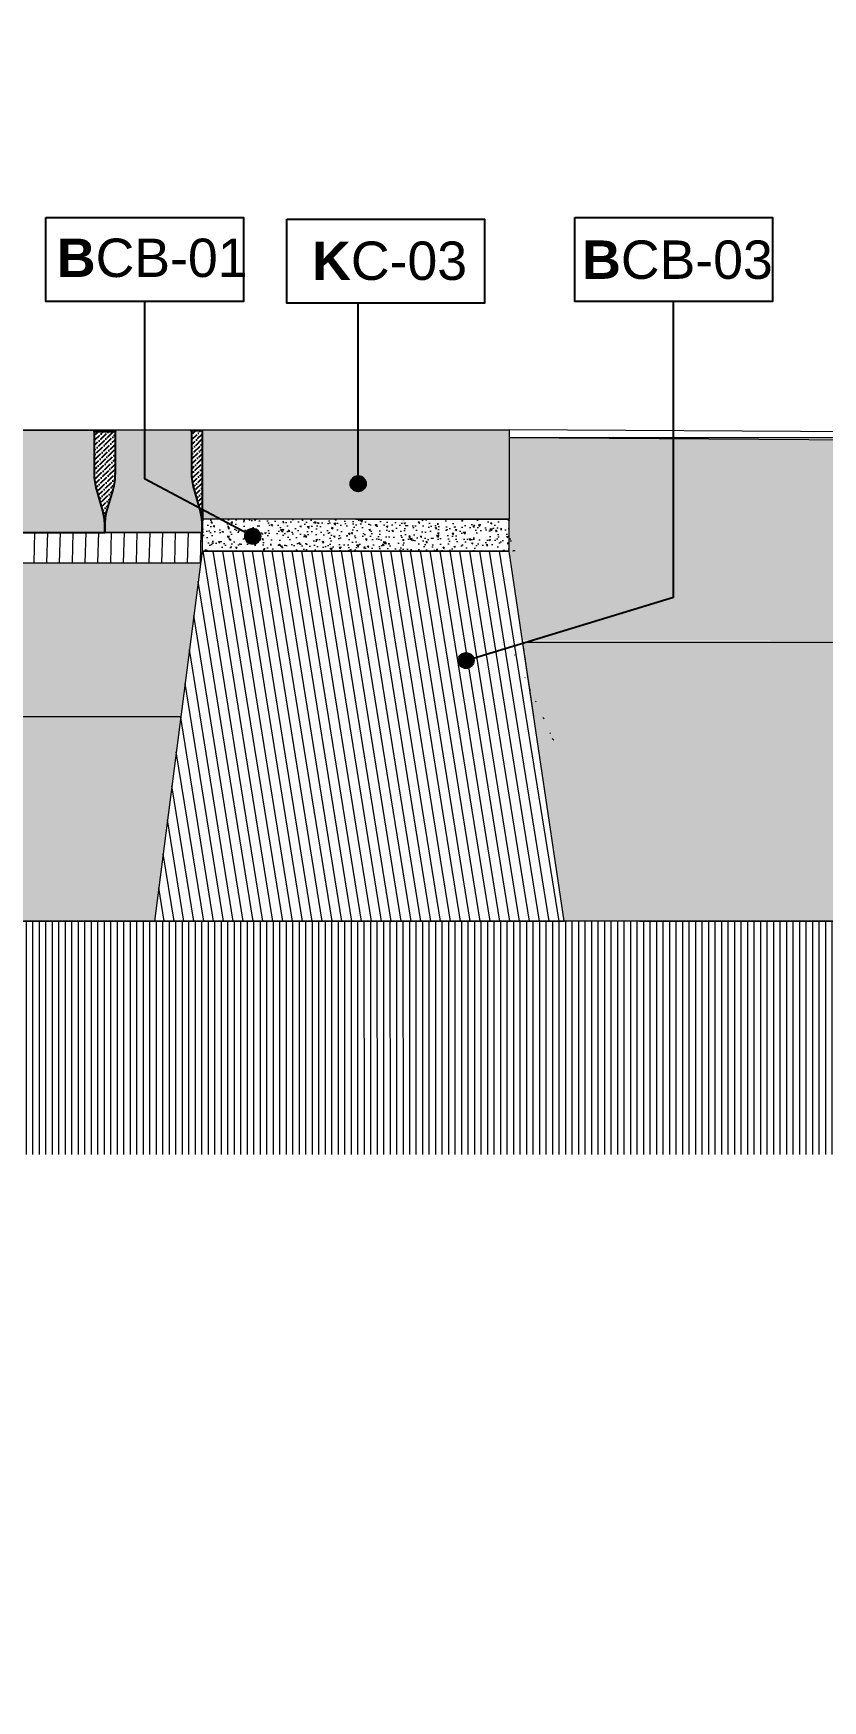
# Model space of a CAD drawing. Header units: metres. Extents: x -325 to 301, y -147 to 149.
# Drawn here: x 63.507 to 64.278, y 70.963 to 72.592 of the extents above; entities that cross this region are included whole.
import ezdxf

# ---------------------------------------------------------------- set-up
doc = ezdxf.new("R2010")
doc.units = ezdxf.units.M
doc.layers.add('-aux', color=50, linetype='Continuous', plot=False)
doc.layers.add('-AUX-QAD', color=5, linetype='Continuous', plot=False)
for name, color, linetype, true_color in [('0-TX-1_25', 7, 'Continuous', 0x3f4f7f), ('3-TR-paviment fort', 7, 'Continuous', 0xd1d1d1), ('EIT_3 TR sorra', 7, 'Continuous', 0xd8ceb0)]:
    doc.layers.add(name, color=color, linetype=linetype, true_color=true_color)
for name, color, linetype, lineweight, true_color in [('03-TR-Paviment_05_Open Joint Precast Pavements', 7, 'Continuous', 5, 0xb3b3b3), ('3-TR sorra granitica', 7, 'Continuous', 0, 0xf2dac9), ('3-TR tot_u', 7, 'Continuous', 5, 0x787878)]:
    doc.layers.add(name, color=color, linetype=linetype, lineweight=lineweight, true_color=true_color)
for name, color, linetype, lineweight in [('1-CM', 7, 'Continuous', 0), ('3-TR Formigó', 252, 'Continuous', 0), ('3-TR Seleccionat', 44, 'Continuous', 0), ('3-TR Tot-u', 37, 'Continuous', 0)]:
    doc.layers.add(name, color=color, linetype=linetype, lineweight=lineweight)
doc.layers.add('A-KEYPLAN_HATCH', color=7, linetype='Continuous')
doc.layers.add('A_TEXT_2', color=7, linetype='Continuous')
doc.styles.get("Standard").update_dxf_attribs({"font": 'arial.ttf'})

# ---------------------------------------------------------------- blocks, each defined once
blk = doc.blocks.new('hatch keyplan 2')
at = {"layer": 'A-KEYPLAN_HATCH'}
blk.add_lwpolyline([(0, 0.005476596624248486), (0.012874798693294, 0.005476596623793739), (0.012874798693294, -2.273736754432321e-13), (0, 0)], close=True, dxfattribs=at)
blk = doc.blocks.new('hatch keyplan')
at = {"layer": 'A-KEYPLAN_HATCH'}
blk.add_blockref('hatch keyplan 2', (1.430579833341536, 0.8521467901477053), dxfattribs=at)
blk = doc.blocks.new('B-CB03')
at = {"layer": 'A-KEYPLAN_HATCH'}
blk.add_blockref('hatch keyplan', (-1.430579833438594, -0.8521467901477053), dxfattribs=at)
at = {"layer": 'A_TEXT_2', "insert": (-0.0007977309449526127, 0.00398371515799123), "char_height": 0.0025, "attachment_point": 1}
blk.add_mtext_dynamic_manual_height_columns('\\pi0.00128;{\\fArial|b1|i0|c0|p34;B}CB-03', width=0.01456192034901793, gutter_width=0.015, heights=[0], dxfattribs=at)
blk = doc.blocks.new('B-CB01')
at = {"layer": 'A-KEYPLAN_HATCH'}
blk.add_blockref('hatch keyplan', (-1.430579833341536, -0.8521467901477052), dxfattribs=at)
at = {"layer": 'A_TEXT_2', "insert": (-0.0007977308478921419, 0.004105509799023688), "char_height": 0.0025, "attachment_point": 1}
blk.add_mtext_dynamic_manual_height_columns('\\pi0.00152;{\\fArial|b1|i0|c0|p34;B}CB-01', width=0.01456192034901793, gutter_width=0.015, heights=[0], dxfattribs=at)
blk = doc.blocks.new('POINT')
at = {"layer": '0-TX-1_25'}
h = blk.add_hatch(dxfattribs=at)
h.set_pattern_fill('ANGLE', color=256)
h.set_pattern_definition([(0, (-83.74681484067048, -12.72584030761209), (0, 6.985), [5.08, -1.905]), (90, (-83.74681484067048, -12.72584030761209), (-6.985, 4.277078946022131e-16), [5.08, -1.905])])
edge = h.paths.add_edge_path()
edge.add_arc((0, 0), 0.0075, 0, 360)
h = blk.add_hatch(color=256, dxfattribs=at)
h.dxf.hatch_style = 1
edge = h.paths.add_edge_path()
edge.add_arc((0, 0), 0.0075, 0, 360)
blk.add_circle((0, 0), 0.0075, dxfattribs=at)
blk = doc.blocks.new('K02')
at = {"layer": 'A-KEYPLAN_HATCH'}
blk.add_blockref('hatch keyplan', (-1.430579833245696, -0.8521467901477054), dxfattribs=at)
at = {"layer": 'A_TEXT_2', "insert": (-0.0007977307987558913, 0.004020148496218123), "char_height": 0.0025, "attachment_point": 1}
blk.add_mtext_dynamic_manual_height_columns('\\pi0.00244;{\\fArial|b1|i0|c0|p34;K}C-03', width=0.01456192034901793, gutter_width=0.015, heights=[0], dxfattribs=at)

msp = doc.modelspace()

# ---------------------------------------------------------------- hatches: boundary and pattern name
at = {"layer": '03-TR-Paviment_05_Open Joint Precast Pavements'}
h = msp.add_hatch(color=256, dxfattribs=at)
h.dxf.hatch_style = 1
edge = h.paths.add_edge_path()
edge.add_line((63.57693052120339, 72.10380910565537), (63.57693307631717, 72.11200488479436))
edge.add_arc((63.52851552321576, 72.11201997019785), 0.04841755545148001, 359.9821484179003, 375.9811675442892)
edge.add_line((63.57506184873999, 72.12535035864265), (63.56912166973783, 72.14609194616251))
edge.add_arc((63.6240577513765, 72.16182507203612), 0.05714459130631445, 179.9821461514404, 195.9811652777236, ccw=False)
edge.add_line((63.56691316284455, 72.16184287877287), (63.56692597721354, 72.20296815181315))
edge.add_line((63.56692597721354, 72.20296815181315), (63.56612877172806, 72.2029684013288))
edge.add_line((63.56612877172806, 72.2029684013288), (63.56612903541355, 72.20381247704108))
edge.add_line((63.56612903541355, 72.20381247704108), (63.36655759494474, 72.20387466242276))
edge.add_line((63.36655759494474, 72.20387466242276), (63.36655733346408, 72.20303058359261))
edge.add_line((63.36655733346408, 72.20303058359261), (63.3657601271135, 72.20303083477417))
edge.add_line((63.3657601271135, 72.20303083477417), (63.36574731317237, 72.1619055607846))
edge.add_arc((63.30860272593871, 72.1619233617028), 0.05714459000621735, 343.98313285869614, 359.982151984978, ccw=False)
edge.add_line((63.3635289921155, 72.14615600774422), (63.35757588928372, 72.12541812292564))
edge.add_arc((63.40411389714685, 72.1120587334443), 0.04841755325481181, 163.983129957332, 179.98214908372)
edge.add_line((63.35569634624193, 72.11207381828446), (63.35569379210551, 72.10387804027127))
edge.add_line((63.35569379210551, 72.10387804027127), (63.57693052120339, 72.10380910565537))
h = msp.add_hatch(color=256, dxfattribs=at)
h.dxf.hatch_style = 1
edge = h.paths.add_edge_path()
edge.add_line((63.67189372764516, 72.10418081710894), (63.67189628088843, 72.11237659609012))
edge.add_arc((63.62347872254951, 72.11239168074515), 0.04841756068875655, 359.9821493055315, 375.9811684319209)
edge.add_line((63.6700250529021, 72.12572207135298), (63.66408487529579, 72.14646365881671))
edge.add_arc((63.71902094977504, 72.16219678061339), 0.05714458330112045, 179.982144198055, 195.981163324337, ccw=False)
edge.add_line((63.66187636924889, 72.16221458929587), (63.66188918180352, 72.2033398635742))
edge.add_line((63.66188918180352, 72.2033398635742), (63.66109197726732, 72.20334011351773))
edge.add_line((63.66109197726732, 72.20334011351773), (63.66109224091538, 72.20418418829942))
edge.add_line((63.66109224091538, 72.20418418829942), (63.58779444957031, 72.20420702661504))
edge.add_line((63.58779444957031, 72.20420702661504), (63.58779418677798, 72.2033629499348))
edge.add_line((63.58779418677798, 72.2033629499348), (63.58699698138604, 72.20336320177687))
edge.add_line((63.58699698138604, 72.20336320177687), (63.58698416745426, 72.16223792801996))
edge.add_arc((63.52983957139829, 72.16225573310213), 0.05714459882981884, 343.98312868647014, 359.9821478127524, ccw=False)
edge.add_line((63.58476584490799, 72.14648837270926), (63.57881274349078, 72.12575048829984))
edge.add_arc((63.62535075464608, 72.11239109822009), 0.04841755658429921, 163.9831303516166, 179.9821494780036)
edge.add_line((63.57693320041157, 72.1124061827281), (63.57693064631256, 72.10421040564547))
edge.add_line((63.57693064631256, 72.10421040564547), (63.67189372764516, 72.10418081710894))
at = {"layer": '3-TR Formigó'}
h = msp.add_hatch(dxfattribs=at)
h.set_pattern_fill('ANSI31', color=256, scale=0.003, angle=234.1752438963392, style=0)
h.set_pattern_definition([(279.1752438963392, (64.11542617769817, 71.79688289011203), (0.009403130041245794, 0.001518805592372136), [])])
h.paths.add_polyline_path([(63.67203746684257, 72.08594094370467), (63.97203746684253, 72.08594094291306), (64.02582826170095, 71.72461147290473), (63.62561007183196, 71.72461147551434)])
at = {"layer": '3-TR Seleccionat'}
h = msp.add_hatch(dxfattribs=at)
h.set_pattern_fill('ANSI31', color=256, scale=0.002, angle=45, style=0)
h.set_pattern_definition([(90, (-441011.9001445141, -650764.670564392), (-0.00635, 1.301042606982605e-18), [])])
h.paths.add_polyline_path([(64.02995618926958, 71.72461147287827), (64.02582826170095, 71.72461147290473), (63.67334091232302, 71.72461147516442), (62.37334091142108, 71.72461148342433), (62.37202824400504, 71.4968829025376), (65.37202824370007, 71.4968829025376), (65.37202824154329, 71.7246114642746)])
at = {"layer": '3-TR sorra granitica'}
h = msp.add_hatch(dxfattribs=at)
h.set_pattern_fill('LINE', color=256, scale=0.09999999999999998, angle=52.72158337429795, style=0)
h.set_pattern_definition([(88.36805561304612, (92.05289207263269, 279.5435255771752), (-0.01249492990494964, 0.0003559868963814099), [])])
h.paths.add_polyline_path([(62.37334091360192, 72.10461148349839), (62.37334091363916, 72.07461148349839), (63.67058118506313, 72.07461147518212), (63.6733409147591, 72.10461147516443)])
at = {"layer": '3-TR Tot-u'}
h = msp.add_hatch(dxfattribs=at)
h.set_pattern_fill('EARTH', color=256, scale=0.005, angle=-80.8247561036608, style=0)
h.set_pattern_definition([(279.1752438963392, (16.34258739799042, 76.93868331441611), (0.03640645211205976, -0.02628108149624554), [0.03175, -0.03175]), (279.1752438963392, (16.35434131054199, 76.94058182140658), (0.03640645211205976, -0.02628108149624554), [0.03175, -0.03175]), (279.1752438963392, (16.36609522309353, 76.94248032839704), (0.03640645211205976, -0.02628108149624554), [0.03175, -0.03175]), (9.175243896339197, (16.37064602960756, 76.93919519321001), (0.02628108149624554, 0.03640645211205976), [0.03175, -0.03175]), (9.175243896339197, (16.37254453659801, 76.92744128065846), (0.02628108149624554, 0.03640645211205976), [0.03175, -0.03175]), (9.175243896339197, (16.37444304358848, 76.9156873681069), (0.02628108149624554, 0.03640645211205976), [0.03175, -0.03175])])
h.paths.add_polyline_path([(63.99605443947557, 71.92461147282114), (64.02580856023593, 71.72474381375686), (64.09956580240869, 71.72461147243202), (65.37202824154329, 71.7246114642746), (65.37202824328875, 71.99688290246776), (63.98529545531434, 71.99688290731086)])
h.paths.add_polyline_path([(63.62571928242532, 71.72546168692452), (63.65130029235269, 71.92461147508959), (62.37334091267755, 71.92461148349838), (62.37244705706777, 71.72771041127747)])
h = msp.add_hatch(dxfattribs=at)
h.set_pattern_fill('EARTH', color=256, scale=0.005, angle=-80.8247561036608, style=0)
h.set_pattern_definition([(44.99999999520011, (-269469.236611066, 738634.1931551065), (3.761560507520301e-12, 0.04490128060534576), [0.03175, -0.03175]), (44.99999999520011, (-269469.2450300562, 738634.2015740966), (3.761560507520301e-12, 0.04490128060534576), [0.03175, -0.03175]), (44.99999999520011, (-269469.2534490463, 738634.2099930866), (3.761560507520301e-12, 0.04490128060534576), [0.03175, -0.03175]), (134.9999999952001, (-269469.2534490463, 738634.2156057468), (-0.04490128060534576, 3.761560507520301e-12), [0.03175, -0.03175]), (134.9999999952001, (-269469.2450300562, 738634.2240247369), (-0.04490128060534576, 3.761560507520301e-12), [0.03175, -0.03175]), (134.9999999952001, (-269469.236611066, 738634.232443727), (-0.04490128060534576, 3.761560507520301e-12), [0.03175, -0.03175])])
h.paths.add_polyline_path([(64.02872264850669, 71.8708953363898), (64.02995618772894, 71.87089533637666), (63.97202824357975, 71.99688290371729)])
at = {"layer": '3-TR tot_u'}
h = msp.add_hatch(dxfattribs=at)
h.set_pattern_fill('AR-CONC', color=256, scale=0.0002, angle=90.26641431039367)
h.set_pattern_definition([(140.2664143103937, (29.65735790749067, 4.477779727967018), (0.003018358551071247, 0.03645136258436954), [0.00381, -0.04191]), (85.26641431039367, (29.65735790749067, 4.477779727967018), (-0.03817818106754276, -0.007226282933233686), [0.003048, -0.033528116834]), (190.7178590103937, (29.65760943668962, 4.480817331762509), (-0.03515982095845395, 0.02922507956224307), [0.00323800176, -0.03561804892000001]), (136.4506143103937, (29.64719801732365, 4.477732486099242), (0.00815628255818146, 0.05425431968784703), [0.005715, -0.062865]), (186.9019719203937, (29.64787770209001, 4.482253675366323), (-0.04970546584793135, 0.04725021761608914), [0.004857004628, -0.053427121632]), (81.45056548039366, (29.64719801732365, 4.477732486099242), (-0.04970546584550613, 0.04725021761879526), [0.004571993414, -0.050291946384]), (111.2664143103937, (29.64971436893152, 4.482824241649695), (0.02031182351307306, 0.03041765279537408), [0.00381, -0.04191]), (56.2664143103937, (29.64971436893152, 4.482824241649695), (-0.03689466829018208, 0.01218898497184377), [0.003048, -0.033528]), (161.7178593103937, (29.65140702090116, 4.485359046048202), (-0.01658284496692729, 0.04260663769872181), [0.003238001759999999, -0.03561798751999998]), (127.7664143103937, (29.65735790749067, 4.477779727967018), (-0.01691369723239765, 0.0005390813352213942), [0, -0.0331216, 0, -0.034036, 0, -0.033655]), (97.76641431039367, (29.65735790749067, 4.477779727967018), (-0.02009803784807661, 0.01327062430379522), [0, -0.0194056, 0, -0.0323596, 0, -0.012827]), (57.76641431039366, (29.65741058217324, 4.466451450430796), (0.001019642850235293, 0.02712315336894964), [0, -0.0127, 0, -0.039624, 0, -0.052578]), (47.76641431039366, (29.65743420310713, 4.461371505347273), (-0.005222997154178432, 0.02960187044262312), [0, -0.01651, 0, -0.0263144, 0, -0.037338])])
h.paths.add_polyline_path([(65.37202824354782, 72.18688290250304), (63.97202825378385, 72.1967665189045), (63.97203746684371, 72.08594092870246), (63.98500780289506, 71.99881515784544), (65.37202824354782, 71.99688290246776)])
h = msp.add_hatch(dxfattribs=at)
h.set_pattern_fill('AR-CONC', color=256, scale=9e-05, angle=90.26641431039367)
h.set_pattern_definition([(140.2664143103937, (-19.7665970279007, 49.29065910324521), (0.001358261347982061, 0.01640311316296629), [0.0017145, -0.0188595]), (85.26641431039367, (-19.7665970279007, 49.29065910324521), (-0.01718018148039424, -0.003251827319955159), [0.0013716, -0.0150876525753]), (190.7178590103937, (-19.76648383976118, 49.29202602495319), (-0.01582191943130427, 0.01315128580300938), [0.001457100792, -0.016028122014]), (136.4506143103937, (-19.77116897847586, 49.29063784440471), (0.003670327151181657, 0.02441444385953116), [0.00257175, -0.02828925]), (186.9019719203937, (-19.770863120331, 49.2926723795749), (-0.02236745963156911, 0.02126259792724011), [0.0021856520826, -0.0240422047344]), (81.45056548039366, (-19.77116897847586, 49.29063784440471), (-0.02236745963047776, 0.02126259792845786), [0.0020573970363, -0.0226313758728]), (111.2664143103937, (-19.77003662025234, 49.29292913440242), (0.009140320580882877, 0.01368794375791834), [0.0017145, -0.0188595]), (56.2664143103937, (-19.77003662025234, 49.29292913440242), (-0.01660260073058194, 0.005485043237329697), [0.0013716, -0.0150876]), (161.7178593103937, (-19.76927492686599, 49.29406979638175), (-0.007462280235117282, 0.01917298696442482), [0.001457100791999997, -0.01602809438399995]), (127.7664143103937, (-19.7665970279007, 49.29065910324521), (-0.007611163754578943, 0.0002425866008496274), [0, -0.01490472, 0, -0.0153162, 0, -0.01514475]), (97.76641431039367, (-19.7665970279007, 49.29065910324521), (-0.009044117031634472, 0.005971780936707849), [0, -0.00873252, 0, -0.01456182, 0, -0.005772150000000001]), (57.76641431039366, (-19.76657332429355, 49.28556137835391), (0.0004588392826058817, 0.01220541901602734), [0, -0.005715, 0, -0.0178308, 0, -0.0236601]), (47.76641431039366, (-19.7665626948733, 49.28327540306633), (-0.002350348719380294, 0.0133208416991804), [0, -0.0074295, 0, -0.01184148, 0, -0.0168021])])
h.paths.add_polyline_path([(63.97813737684568, 72.08592477687883), (63.97202826450349, 72.11717925655843), (63.67202846966027, 72.11717927099392), (63.67202523608327, 72.08595647927064)])
h = msp.add_hatch(dxfattribs=at)
h.set_pattern_fill('AR-CONC', color=256, scale=0.0002, angle=90.26641431039367)
h.set_pattern_definition([(140.2664143103937, (28.05867056734678, 4.355624692560909), (0.003018358551071247, 0.03645136258436954), [0.00381, -0.04191]), (85.26641431039367, (28.05867056734678, 4.355624692560909), (-0.03817818106754276, -0.007226282933233686), [0.003048, -0.033528116834]), (190.7178590103937, (28.05892209654573, 4.3586622963564), (-0.03515982095845395, 0.02922507956224307), [0.00323800176, -0.03561804892000001]), (136.4506143103937, (28.04851067717976, 4.355577450693133), (0.00815628255818146, 0.05425431968784703), [0.005715, -0.062865]), (186.9019719203937, (28.04919036194612, 4.360098639960214), (-0.04970546584793135, 0.04725021761608914), [0.004857004628, -0.053427121632]), (81.45056548039366, (28.04851067717976, 4.355577450693133), (-0.04970546584550613, 0.04725021761879526), [0.004571993414, -0.050291946384]), (111.2664143103937, (28.05102702878763, 4.360669206243585), (0.02031182351307306, 0.03041765279537408), [0.00381, -0.04191]), (56.2664143103937, (28.05102702878763, 4.360669206243585), (-0.03689466829018208, 0.01218898497184377), [0.003048, -0.033528]), (161.7178593103937, (28.05271968075727, 4.363204010642093), (-0.01658284496692729, 0.04260663769872181), [0.003238001759999999, -0.03561798751999997]), (127.7664143103937, (28.05867056734678, 4.355624692560909), (-0.01691369723239765, 0.0005390813352213942), [0, -0.0331216, 0, -0.034036, 0, -0.033655]), (97.76641431039367, (28.05867056734678, 4.355624692560909), (-0.02009803784807661, 0.01327062430379522), [0, -0.0194056, 0, -0.0323596, 0, -0.012827]), (57.76641431039366, (28.05872324202935, 4.344296415024687), (0.001019642850235293, 0.02712315336894964), [0, -0.0127, 0, -0.039624, 0, -0.052578]), (47.76641431039366, (28.05874686296324, 4.339216469941164), (-0.005222997154178432, 0.02960187044262312), [0, -0.01651, 0, -0.0263144, 0, -0.037338])])
h.paths.add_polyline_path([(63.67058118506313, 72.07461147518212), (62.37334091363996, 72.07461148349839), (62.37334091267755, 71.92461148349838), (62.38632046305857, 71.92461148341518), (63.65130029238041, 71.92461147530572)])
at = {"layer": '3-TR-paviment fort'}
msp.add_hatch(color=256, dxfattribs=at).paths.add_polyline_path([(63.97228394170276, 72.20463176131952), (63.97226707591659, 72.11738190022069), (63.67226672685689, 72.11747684902284), (63.67228394701129, 72.20468975314643)])
at = {"layer": 'EIT_3 TR sorra'}
h = msp.add_hatch(dxfattribs=at)
h.set_pattern_fill('ANSI36', color=256, scale=0.001075000000000009, angle=-0.5853068080104545, style=0, double=1)
h.set_pattern_definition([(44.41469319198954, (34.12034839166261, 1.896123555331485), (0.001877787426372729, 0.006618133599094154), [0.00853281250000004, -0.00170656250000001, 0, -0.00170656250000001])])
edge = h.paths.add_edge_path()
edge.add_line((63.57693052010119, 72.10380557020513), (63.57693307377233, 72.11200134823703))
edge.add_arc((63.52851552261538, 72.11201643498728), 0.0484175535074427, 359.9821468234676, 375.9811659495793)
edge.add_line((63.57506184664173, 72.12534682160133), (63.5691216700876, 72.14608841205201))
edge.add_arc((63.62405775572239, 72.16182154000565), 0.05714459572067044, 179.9821470533074, 195.981166179526, ccw=False)
edge.add_line((63.5669131627758, 72.16183934584429), (63.56692597832122, 72.202968113653))
edge.add_line((63.56692597832122, 72.202968113653), (63.58699685478684, 72.20296185697353))
edge.add_line((63.58699685478684, 72.20296185697353), (63.58698404065599, 72.16183308957396))
edge.add_arc((63.52983945042699, 72.16185089523738), 0.0571445930030311, 343.9831281018306, 359.98214722814186, ccw=False)
edge.add_line((63.58476571817521, 72.14608353589178), (63.57881261815385, 72.12534565142624))
edge.add_arc((63.62535061486962, 72.11198625206785), 0.0484175452654792, 163.983115083088, 179.9821342093026)
edge.add_line((63.57693307195796, 72.11200134947508), (63.5769305191332, 72.10380556931197))
h = msp.add_hatch(dxfattribs=at)
h.set_pattern_fill('ANSI36', color=256, scale=0.001075000000000009, angle=-0.5853068080104545, style=0, double=1)
h.set_pattern_definition([(44.41469319198954, (34.21544503964252, 1.896929460299219), (0.001877787426372729, 0.006618133599094154), [0.00853281250000004, -0.00170656250000001, 0, -0.00170656250000001])])
edge = h.paths.add_edge_path()
edge.add_line((63.67202716808109, 72.10461147517286), (63.67202972175224, 72.11280725320476))
edge.add_arc((63.62361217059529, 72.11282233995502), 0.0484175535074427, 359.9821468234676, 375.9811659495793)
edge.add_line((63.67015849462164, 72.12615272656906), (63.6642183180675, 72.14689431701974))
edge.add_arc((63.7191544037023, 72.16262744497338), 0.05714459572067044, 179.9821470533074, 195.981166179526, ccw=False)
edge.add_line((63.66200981075571, 72.16264525081202), (63.66202262630112, 72.20377401862073))
edge.add_line((63.66202262630112, 72.20377401862073), (63.67205806453394, 72.20377089028099))
edge.add_line((63.67205806453394, 72.20377089028099), (63.67227533693409, 72.16108330108463))
edge.add_line((63.67227533693409, 72.16108330108463), (63.67227288823626, 72.1486816672584))
edge.add_line((63.67227288823626, 72.1486816672584), (63.67226862823689, 72.12710654615833))
edge.add_arc((63.60167251936564, 72.12113440321714), 0.07084826800332075, -6.749859718126572, 4.835476262901523, ccw=False)
edge.add_line((63.67202971993787, 72.11280725444281), (63.67202716711311, 72.10461147427971))

# ---------------------------------------------------------------- linework, layer by layer
at = {"layer": '-aux'}
for points in [[(63.5769305191332, 72.10380556931197), (63.57693052010119, 72.10380557020513), (63.57693307377233, 72.11200134823703, 0.06992251114754273), (63.57506184664173, 72.12534682160133), (63.5691216700876, 72.14608841205201, -0.06992251114800961), (63.5669131627758, 72.16183934584429), (63.56692597832122, 72.202968113653), (63.58699685478684, 72.20296185697353), (63.58698404065599, 72.16183308957396, -0.0699225111484148), (63.58476571817521, 72.14608353589178), (63.57881261815385, 72.12534565142624, 0.06992251114798485), (63.57693307195796, 72.11200134947508), (63.5769305191332, 72.10380556931197), (63.57693052010119, 72.10380557020513)], [(63.67202716711311, 72.10461147427971), (63.67202716808109, 72.10461147517286), (63.67202972175224, 72.11280725320476, 0.06992251114754273), (63.67015849462164, 72.12615272656906), (63.6642183180675, 72.14689431701974, -0.06992251114800961), (63.66200981075571, 72.16264525081202), (63.66202262630112, 72.20377401862073), (63.67205806453394, 72.20377089028099), (63.67227533693409, 72.16108330108463), (63.67227288823626, 72.1486816672584), (63.67226862823689, 72.12710654615833, -0.05059366680149928), (63.67202971993787, 72.11280725444281), (63.67202716711311, 72.10461147427971), (63.67202716808109, 72.10461147517286)]]:
    msp.add_lwpolyline(points, format="xyb", dxfattribs=at)
at = {"layer": '-AUX-QAD'}
for radius in [1.649628925415641, 1.358361358915354]:
    msp.add_circle((64.04363611320014, 71.84688290317655), radius, dxfattribs=at)
at = {"layer": '0-TX-1_25'}
for points in [[(63.6159276603937, 72.32971428301948), (63.6159276603937, 72.15713083229504), (63.721532890018, 72.10085345984028)], [(63.82459214080973, 72.15191799594011), (63.82459214081283, 72.32813293432619)], [(63.92994859283825, 71.97923997807301), (64.13281177564212, 72.04117936001434), (64.13281177564212, 72.32971428302629)]]:
    msp.add_lwpolyline(points, dxfattribs=at)
at = {"layer": '1-CM'}
for p, q in [((65.37202824370007, 72.19688290253761), (63.97202825378305, 72.1967665189045)), ((65.37202907501174, 72.18688290257217), (63.97202825378305, 72.1967665189045)), ((65.37202824370007, 72.19688291301499), (63.97228394170276, 72.20463176131952)), ((65.37202824328875, 71.99688291294514), (63.98529545531434, 71.99688290731086)), ((65.37202824328875, 71.99688290246776), (63.98529545531434, 71.99688290731086))]:
    msp.add_line(p, q, dxfattribs=at)
for points in [[(62.37334091447256, 72.20461148349838), (63.67334091540017, 72.20461147516443)], [(63.67228394701129, 72.20468975314643), (63.97228394170276, 72.20463176131952)], [(63.67226672685689, 72.11747684902284), (63.9720283194987, 72.11688276129516)], [(62.37334091383148, 72.10461148349839), (63.6733409147591, 72.10461147516443)], [(62.37334091363916, 72.07461148349839), (63.67058118506313, 72.07461147518212)], [(64.09956580240869, 71.72461147243202), (65.37202824154329, 71.7246114642746), (65.37202824328875, 71.99688290246776), (63.98529545531434, 71.99688290731086), (63.99605443951643, 71.92461147282114)], [(62.37334091267755, 71.92461148349838), (63.65130029238041, 71.92461147530572)], [(65.37202824370007, 71.7246114642746), (62.3733409113954, 71.72461148349838)], [(62.3733409113954, 71.72461148349838), (64.02582826170095, 71.72461147290473)]]:
    msp.add_lwpolyline(points, dxfattribs=at)
for points in [[(63.57693052120339, 72.10380910565537), (63.57693307631717, 72.11200488479436, 0.06992251114875708), (63.57506184873999, 72.12535035864265), (63.56912166973783, 72.14609194616251, -0.0699225111482901), (63.56691316284455, 72.16184287877287), (63.56692597721354, 72.20296815181315), (63.56612877172806, 72.2029684013288), (63.56612903541355, 72.20381247704108), (63.36655759494474, 72.20387466242276), (63.36655733346408, 72.20303058359261), (63.3657601271135, 72.20303083477417), (63.36574731317237, 72.1619055607846, -0.0699225111482901), (63.3635289921155, 72.14615600774422), (63.35757588928372, 72.12541812292564, 0.06992251114875708), (63.35569634624193, 72.11207381828446), (63.35569379210551, 72.10387804027127)], [(63.67189372764516, 72.10418081710894), (63.67189628088843, 72.11237659609012, 0.06992251114875708), (63.6700250529021, 72.12572207135298), (63.66408487529579, 72.14646365881671, -0.0699225111482901), (63.66187636924889, 72.16221458929587), (63.66188918180352, 72.2033398635742), (63.66109197726732, 72.20334011351773), (63.66109224091538, 72.20418418829942), (63.58779444957031, 72.20420702661504), (63.58779418677798, 72.2033629499348), (63.58699698138604, 72.20336320177687), (63.58698416745426, 72.16223792801996, -0.0699225111482901), (63.58476584490799, 72.14648837270926), (63.57881274349078, 72.12575048829984, 0.06992251114875708), (63.57693320041157, 72.1124061827281), (63.57693064631256, 72.10421040564547)]]:
    msp.add_lwpolyline(points, format="xyb", close=True, dxfattribs=at)
for points in [[(63.97228394170276, 72.20463176131952), (63.97226707591659, 72.11738190022069), (63.67226672685689, 72.11747684902284), (63.67228394701129, 72.20468975314643)], [(63.97203746347765, 72.08598141963725), (63.97202826450349, 72.11717925655843), (63.67202846966027, 72.11717927099392), (63.67202523608327, 72.08595647927064)], [(63.67203746684257, 72.08594094370467), (63.62561007182632, 71.72461147547041), (64.02582826170095, 71.72461147290473), (63.97203746684253, 72.08594092871039)]]:
    msp.add_lwpolyline(points, close=True, dxfattribs=at)

# ---------------------------------------------------------------- block references
at = {"color": 244, "true_color": 0x991b1e, "xscale": 14.99999999999007, "yscale": 14.99999999999007, "zscale": 14.99999999999007}
msp.add_blockref('K02', (63.75503047746287, 72.3281329343279), dxfattribs=at)
at = {"layer": '0-TX-1_25', "xscale": 15, "yscale": 15, "zscale": 15}
for name, p in [('B-CB01', (63.519366670194, 72.32971428302119)), ('B-CB03', (64.03625078689828, 72.329714283028))]:
    msp.add_blockref(name, p, dxfattribs=at)
at = {"layer": '0-TX-1_25'}
for p in [(63.82459214080973, 72.15191799594011), (63.721532890018, 72.1005559904827), (63.92994859283825, 71.97923997807301)]:
    msp.add_blockref('POINT', p, dxfattribs=at)

doc.saveas('drawing.dxf')
